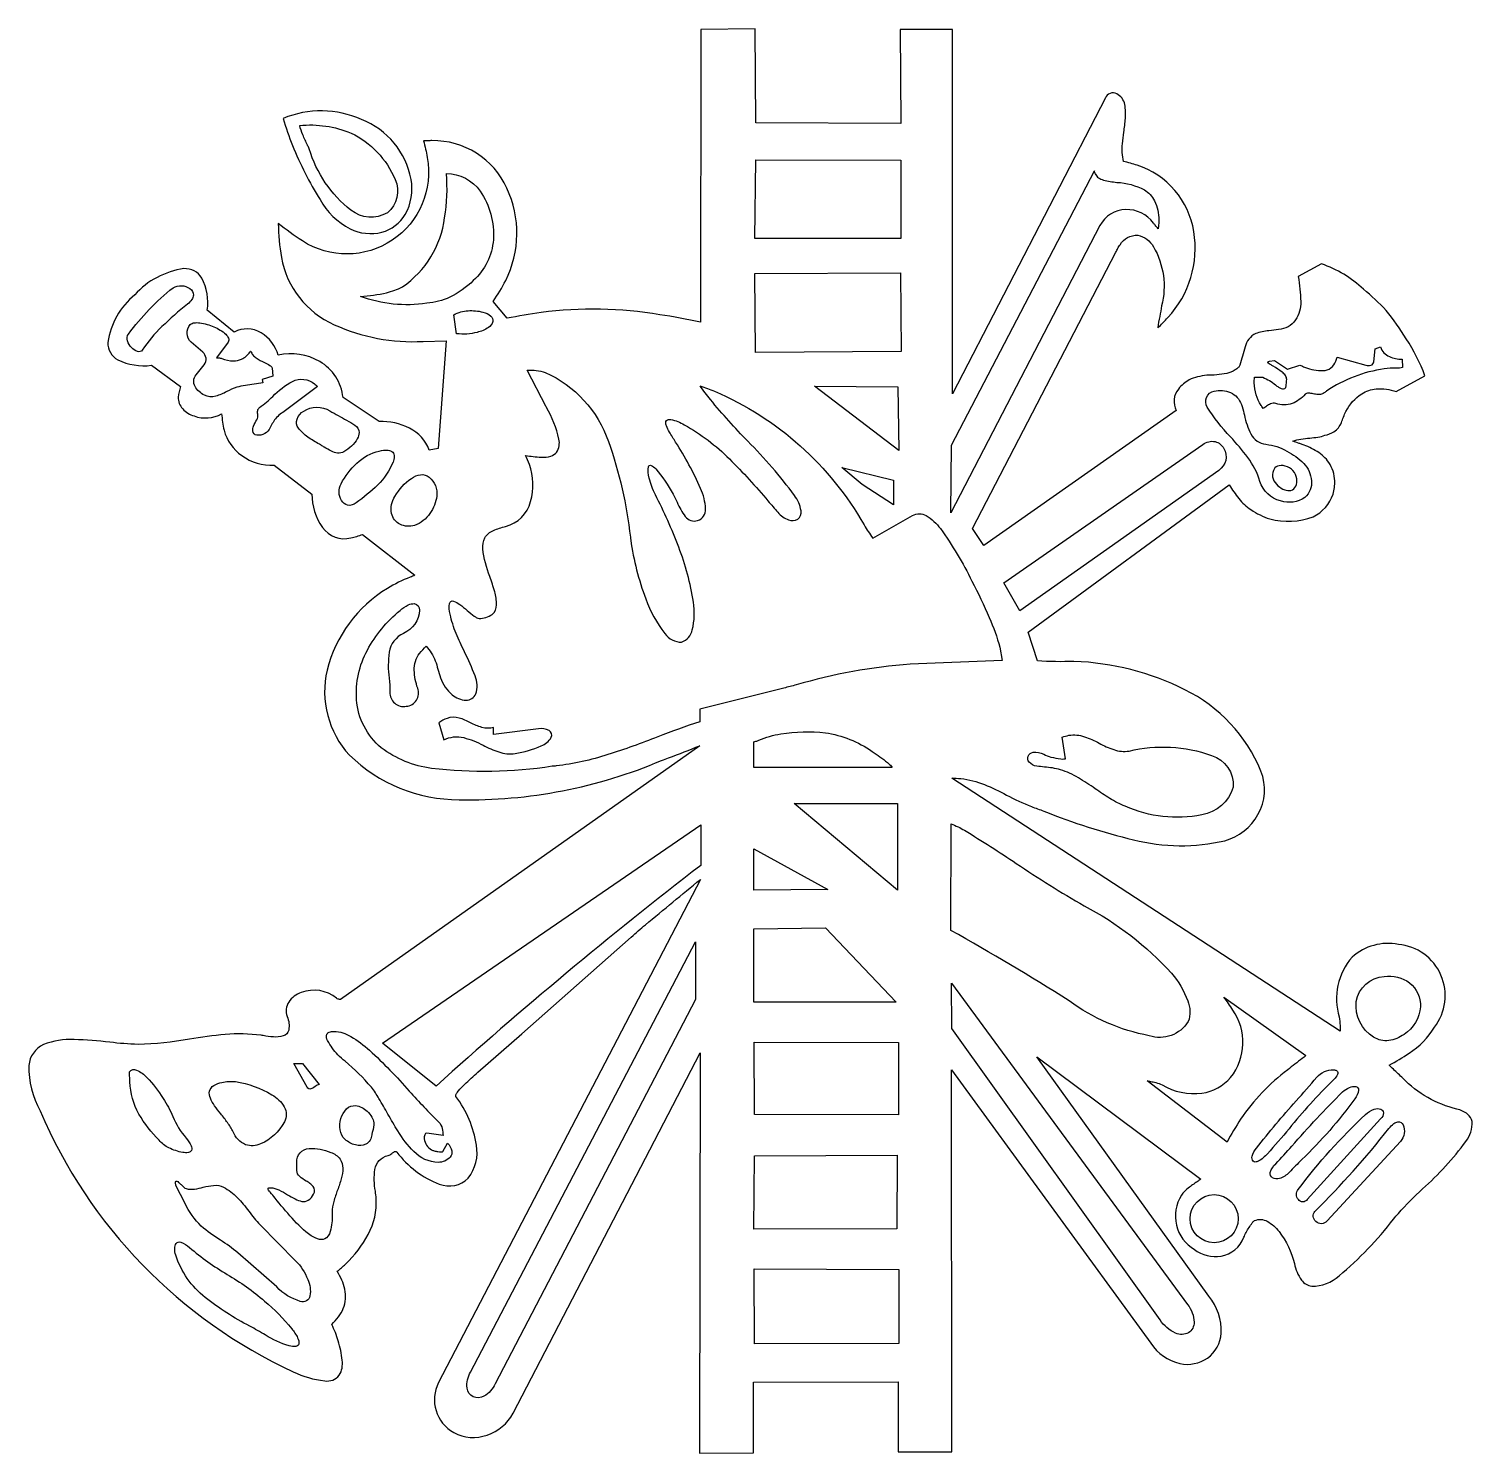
# Model space of a CAD drawing. Extents: x -4 to 118, y -79 to 10.
# Drawn here: x 38.92 to 46.46, y -62.95 to -55.51 of the extents above; entities that cross this region are included whole.
import ezdxf

# ---------------------------------------------------------------- set-up
doc = ezdxf.new("R2010")
doc.units = 0
doc.header["$MEASUREMENT"] = 0

msp = doc.modelspace()

# ---------------------------------------------------------------- linework, layer by layer
for points in [[(46.3834, -61.1551, -0.141353), (46.1012, -60.994, 0.008881), (46.0518, -60.9469, -0.002011), (46.0288, -60.9253, 0.027712), (46.1337, -60.8629, 0.118605), (46.266, -60.7267, 0.593833), (46.0775, -60.2939, 0.235782), (45.8365, -60.3602, 0.260587), (45.769, -60.6731, -0.04153), (45.7726, -60.7187, 0.020044), (45.774, -60.748), (43.7435, -59.4242, -0.021312), (43.7896, -59.4267), (43.7897, -59.4267, -0.07409), (43.9133, -59.4576, -0.024351), (44.0294, -59.5126, 0.029912), (44.1593, -59.5729, -0.000791), (44.2238, -59.5967, 0.034826), (44.6933, -59.7466, 0.120034), (45.1708, -59.7514, 0.200208), (45.3433, -59.6142, 0.23014), (45.3594, -59.388, 0.181783), (44.9613, -58.9617, 0.106519), (44.3816, -58.8136, -0.026756), (44.1905, -58.8111), (44.1431, -58.6612), (45.1933, -57.8907, 0.022182), (45.2433, -57.9619, 0.082762), (45.307, -58.0194, 0.082159), (45.4056, -58.068, 0.161233), (45.6316, -58.0568, 0.201792), (45.7365, -57.9394, 0.071442), (45.7455, -57.8697, 0.142546), (45.7141, -57.7733, 0.108403), (45.6528, -57.7159, 0.052931), (45.5742, -57.6784, -0.003878), (45.5592, -57.6733, 0.014933), (45.5255, -57.6622, -0.057666), (45.5686, -57.6506, -0.017333), (45.6148, -57.6452, 0.016047), (45.6569, -57.6404, 0.058322), (45.6938, -57.6307, 0.111), (45.7409, -57.6124, 0.156621), (45.7802, -57.5648, -0.051248), (45.8036, -57.5072, -0.134573), (45.8864, -57.4137, -0.119748), (45.962, -57.3883, -0.111692), (46.0662, -57.4024), (46.2161, -57.32, 0.062184), (46.1185, -57.1269, 0.034374), (46.0138, -56.9779, 0.028672), (45.8951, -56.8667, 0.105455), (45.6754, -56.7343), (45.5542, -56.8005, -0.023857), (45.5679, -56.9316, -0.147055), (45.5399, -57.028, -0.233244), (45.4518, -57.0778, 0.008252), (45.4009, -57.0843, 0.049149), (45.3319, -57.099, 0.234782), (45.277, -57.1689, -0.00647), (45.2495, -57.2638, -0.133144), (45.2407, -57.277, -0.056865), (45.2239, -57.2894, -0.056715), (45.1803, -57.3083, -0.041198), (45.0758, -57.3172), (45.0758, -57.3172, 0.030715), (45.0277, -57.326, 0.073352), (44.9848, -57.3412, 0.104488), (44.9277, -57.389, 0.29242), (44.9161, -57.5011), (43.9108, -58.2079), (43.8508, -58.1193), (44.6014, -56.6731, -0.015404), (44.6111, -56.6528, -0.052105), (44.6226, -56.6344, -0.275696), (44.7151, -56.5846, -0.215129), (44.7974, -56.6452, -0.196468), (44.8401, -56.9537, -0.010101), (44.83, -57.0096, 0.01957), (44.8199, -57.069, 0.017429), (44.8723, -57.0153), (44.8724, -57.0153, 0.232171), (45.0082, -56.5659, 0.283829), (44.7113, -56.2186, 0.019397), (44.6413, -56.1986, -0.082314), (44.6351, -56.1062, -0.012816), (44.6425, -56.0453, 0.019502), (44.6505, -55.9743, 0.054914), (44.6476, -55.9014, 0.235304), (44.605, -55.8455, 0.45043), (44.5464, -55.8664), (43.746, -57.4149), (43.746, -55.508), (43.4737, -55.508), (43.4762, -56), (42.7182, -55.9963), (42.7144, -55.5053), (42.431, -55.508), (42.4297, -57.039, 0.016222), (42.2162, -57.0003, 0.073942), (41.5955, -56.9891, 0.009572), (41.4182, -57.0191), (41.3458, -56.9304, 0.03294), (41.4107, -56.8218, 0.228146), (41.4173, -56.3388, 0.299388), (41.0248, -56.09, 0.011005), (41.003, -56.0906, -0.011005), (40.9811, -56.0912, -0.020631), (41.0011, -56.1774, -0.656469), (40.348, -56.6145, -0.025135), (40.2218, -56.5233, 0.038098), (40.2381, -56.7006, 0.24997), (40.5142, -57.0525, 0.119328), (40.9786, -57.1402), (41.0998, -57.1365), (41.0585, -57.7009), (41.0111, -57.7084, 0.188781), (40.9081, -57.5937, 0.119906), (40.7488, -57.5585), (40.5603, -57.4337, 0.24231), (40.4383, -57.2454, 0.195139), (40.2218, -57.2126, 0.186849), (40.1322, -57.0945, 0.265926), (39.9921, -57.0915), (39.8509, -56.9766, 0.154573), (39.8224, -56.8086, 0.270708), (39.7285, -56.7593, 0.174727), (39.4712, -56.8961, 0.18334), (39.3306, -57.1452, 0.279016), (39.3828, -57.2364, 0.143268), (39.5587, -57.2651), (39.7111, -57.3762, 0.036126), (39.6986, -57.4312, 0.198242), (39.7222, -57.4929, 0.126574), (39.7823, -57.5301, 0.215991), (39.9259, -57.5186, 0.033478), (39.9384, -57.6047, 0.176546), (40.0311, -57.7366, 0.179042), (40.2006, -57.7871), (40.3979, -57.9382, 0.161871), (40.4529, -58.1125, 0.311307), (40.6015, -58.1679, 0.032268), (40.6627, -58.1492), (40.9362, -58.3628, -0.001851), (40.9115, -58.3731, 0.044243), (40.7925, -58.4315, 0.195862), (40.4772, -58.8593, 0.247619), (40.5938, -59.3036, 0.195781), (41.1682, -59.5369, 0.105809), (42.2262, -59.3318, -0.001345), (42.2623, -59.3183, 0.012435), (42.426, -59.2544), (40.5478, -60.5819, 0.026923), (40.5425, -60.5812, -0.046531), (40.5342, -60.58, -0.132037), (40.5265, -60.5756, 0.272122), (40.342, -60.5458, 0.156774), (40.2765, -60.5951, 0.242961), (40.2681, -60.6706, -0.148018), (40.2767, -60.7416, -0.257555), (40.2471, -60.7726, -0.09882), (40.1967, -60.7777, -0.02496), (40.1428, -60.7709, 0.001518), (40.1319, -60.7692, 0.055927), (39.9445, -60.7652, 0.018407), (39.7573, -60.7893, -0.037949), (39.4888, -60.8167, -0.02466), (39.3417, -60.8053, 0.024803), (39.1545, -60.7914, 0.108959), (38.9953, -60.8178, 0.278951), (38.9181, -60.9276, 0.130219), (38.9768, -61.1638, 0.185984), (40.3005, -62.5288, 0.087951), (40.4645, -62.5763, 0.265671), (40.5411, -62.5475, 0.172047), (40.556, -62.4691, 0.049306), (40.5353, -62.3677, 0.045084), (40.5016, -62.2815, 0.013292), (40.5365, -62.2415, 0.15663), (40.5729, -62.1482, 0.125216), (40.554, -62.0492, 0.024162), (40.5303, -62.003, 0.035305), (40.574, -61.9656, 0.075954), (40.6919, -61.8104, 0.140929), (40.7338, -61.6234, 0.010373), (40.7296, -61.5843, -0.075729), (40.727, -61.4706, -0.324749), (40.7963, -61.3986, 0.0853), (40.806, -61.3941, 0.022094), (40.8156, -61.387, -0.062706), (40.8295, -61.3778, -0.133651), (40.8357, -61.3767, -0.181824), (40.8412, -61.3799, 0.139751), (41.0635, -61.5474, 0.299937), (41.2153, -61.5158, 0.216606), (41.2574, -61.3435, 0.123323), (41.1509, -61.0889, -0.254271), (41.1508, -61.0808, -0.064826), (41.1579, -61.0683, -0.036706), (41.1868, -61.0351, -0.016312), (41.2564, -60.9701, 0.001273), (41.2646, -60.9628), (41.4944, -60.7617), (42.0676, -60.2559, -0.013446), (42.1412, -60.191), (42.1413, -60.191), (42.1416, -60.1907, -0.001262), (42.4285, -59.9537), (41.0598, -62.585, 0.403075), (41.1397, -62.8472, 0.215763), (41.3138, -62.8599, 0.189597), (41.4494, -62.7461), (42.4272, -60.8616), (42.4235, -62.9546), (42.7057, -62.9521), (42.7057, -62.5837), (43.4625, -62.5812), (43.4625, -62.9471), (43.7435, -62.9471), (43.7422, -60.949), (44.7837, -62.3801, 0.189086), (44.9354, -62.4859, 0.20912), (45.0797, -62.457, 0.222793), (45.1518, -62.3278, 0.17927), (45.0872, -62.1329), (44.188, -60.8816), (45.0447, -61.5222, -0.004063), (45.0253, -61.5353, 0.022539), (44.9793, -61.568, 0.081708), (44.9436, -61.6059, 0.422891), (45.011, -61.8895, 0.191418), (45.1511, -61.925, 0.257724), (45.2695, -61.8257, -0.033658), (45.2971, -61.775, -0.022335), (45.3136, -61.7507, -0.097597), (45.3257, -61.7383, -0.231379), (45.3922, -61.742, -0.106357), (45.4538, -61.7959, -0.103409), (45.5342, -61.9631, 0.112042), (45.571, -62.0494, 0.195814), (45.6253, -62.082, 0.186107), (45.7675, -62.0273, 0.055368), (46.053, -61.7304, -0.001319), (46.0775, -61.7008, -0.024395), (46.2039, -61.5725, 0.053152), (46.431, -61.324, 0.18156), (46.4631, -61.2205, 0.176623), (46.4399, -61.1818, 0.109912)], [(40.4401, -56.3986, 0.146081), (40.5976, -56.5504, 0.180254), (40.7631, -56.5689, 0.196681), (40.886, -56.4757, 0.175603), (40.9159, -56.2925, 0.260739), (40.6565, -55.9799, 0.209136), (40.2477, -55.974, 0.023829), (40.2965, -56.1152, 0.042207)], [(40.6023, -56.0503, -0.180949), (40.8331, -56.2928, -0.330849), (40.7923, -56.467, -0.320512), (40.6018, -56.4534, -0.155948), (40.3838, -56.1327, 0.003099), (40.3749, -56.1137, -0.010977), (40.3502, -56.0595, -0.053451), (40.3339, -56.0104), (40.3339, -56.0104, -0.122002)], [(40.9986, -56.9404, -0.127286), (40.6523, -56.9043), (40.6523, -56.9043, 0.042372), (40.788, -56.8851, 0.070715), (40.8708, -56.8544, 0.215678), (41.0911, -56.4931, 0.066955), (41.1005, -56.2624, -0.244199), (41.2778, -56.3537, -0.164834), (41.3463, -56.608, -0.194923), (41.2416, -56.8219, -0.073163), (41.1191, -56.9092, -0.083806)], [(43.7411, -57.6821), (44.4891, -56.2472, 0.212025), (44.4887, -56.2553, 0.054141), (44.4925, -56.2632, -0.010826), (44.4941, -56.2659, 0.132886), (44.5104, -56.2843, 0.075869), (44.5359, -56.2959, 0.040284), (44.6061, -56.3082, -0.107323), (44.7497, -56.3473, -0.136667), (44.8025, -56.4044, -0.11438), (44.825, -56.5057, -0.018073), (44.8243, -56.5299, -0.03066), (44.8228, -56.5405, 0.032045), (44.8213, -56.5519, 0.020991), (44.8061, -56.5316, -0.00725), (44.7975, -56.5207, 0.244543), (44.6522, -56.4503, 0.27697), (44.5178, -56.5344), (43.7386, -58.0367)], [(39.5111, -57.1852, -0.355927), (39.486, -57.1929, -0.12759), (39.4548, -57.1724, -0.119286), (39.4337, -57.1375, -0.238686), (39.4387, -57.1016, -0.064513), (39.6722, -56.8594, -0.289527), (39.7597, -56.8636, -0.261762), (39.7784, -56.8978, -0.129502), (39.7706, -56.9203, -0.080888), (39.7471, -56.9455, 0.024779), (39.6137, -57.0626, 0.053448)], [(39.8358, -57.4212, -0.148479), (39.7871, -57.3759, -0.322769), (39.7921, -57.3151), (39.8345, -57.2626, 0.403009), (39.827, -57.1964), (39.7671, -57.144, -0.418317), (39.7621, -57.0516, -0.169576), (39.7816, -57.0427, -0.068786), (39.8117, -57.0429, -0.06797), (39.8856, -57.0641, -0.086848), (39.9471, -57.1021, -0.117944), (39.9617, -57.1234, -0.232159), (39.9594, -57.144), (39.8994, -57.2251, 0.046305), (39.9053, -57.2262, 0.015748), (39.9113, -57.2265, -0.022601), (39.9189, -57.227, -0.058779), (39.9269, -57.2289, 0.09447), (39.987, -57.2418, 0.108384), (40.0299, -57.2331, 0.126134), (40.0736, -57.1963, -0.028712), (40.0775, -57.1916, -0.143572), (40.0787, -57.1909, -0.411539), (40.0793, -57.1914, 0.114729), (40.0891, -57.2105, 0.064775), (40.1064, -57.2263, 0.040866), (40.1503, -57.251, -0.027133), (40.1771, -57.2652, -0.060975), (40.1855, -57.272, -0.159176), (40.1892, -57.2789), (40.1929, -57.3213), (40.138, -57.3388), (40.1417, -57.3575, -0.00981), (40.0957, -57.3638, 0.039252), (40.0044, -57.38, 0.046824), (39.9523, -57.4026, -0.056265), (39.8949, -57.4268, -0.186102)], [(41.2615, -57.0926, -0.060131), (41.2082, -57.1014, -0.030767), (41.1542, -57.1003), (41.1404, -57.0005, -0.109493), (41.214, -56.9794, -0.079022), (41.2915, -56.9867, -0.13065), (41.3326, -57.0072, -0.255115), (41.3434, -57.0364, -0.194879), (41.3208, -57.0672, -0.091442)], [(45.3255, -57.3275, 0.041229), (45.3328, -57.3278, 0.0066), (45.3435, -57.3273, -0.010669), (45.3585, -57.3267, -0.069333), (45.3692, -57.3276, -0.07381), (45.4353, -57.3674, 0.01383), (45.4511, -57.3791, 0.059451), (45.4648, -57.3866, 0.321819), (45.489, -57.3812, 0.007317), (45.4915, -57.3651, 0.029864), (45.494, -57.3388, 0.150384), (45.4872, -57.3187, 0.070689), (45.4699, -57.3005, 0.040291), (45.4238, -57.2703, -0.008925), (45.4079, -57.2609, -0.050949), (45.3975, -57.2532, -0.09933), (45.3952, -57.2501, -0.248754), (45.3953, -57.2475, -0.153801), (45.3982, -57.2454, -0.055611), (45.4041, -57.2439), (45.4304, -57.2401), (45.4978, -57.2851), (45.5627, -57.2639, -0.005469), (45.5724, -57.2682, 0.016748), (45.5915, -57.2763, 0.10566), (45.6829, -57.2928, 0.326759), (45.7501, -57.2426, -0.015385), (45.7575, -57.2227), (45.7575, -57.2226), (45.9074, -57.2639, 0.131112), (45.9338, -57.2646, 0.327538), (45.9499, -57.2464), (45.9561, -57.1789), (45.9848, -57.1689, 0.222457), (46.0311, -57.2193, 0.113016), (46.0972, -57.2326), (46.0997, -57.2763, -0.068167), (46.0838, -57.2794, -0.019587), (46.065, -57.2796, 0.049089), (46.0036, -57.2839, 0.115691), (45.7026, -57.4, 0.0061), (45.6962, -57.4044, -0.036778), (45.6814, -57.4137, -0.129303), (45.6578, -57.4177, -0.035371), (45.6322, -57.4139, 0.042742), (45.608, -57.4104, 0.075835), (45.5981, -57.4116, 0.126431), (45.5902, -57.4162, -0.116065), (45.5232, -57.4649, -0.16601), (45.4366, -57.4649, 0.163805), (45.4098, -57.4665, 0.062913), (45.3886, -57.4795, -0.047889), (45.3704, -57.4911, -0.031849), (45.3635, -57.4802, 0.004999), (45.3604, -57.4749, -0.135085), (45.3242, -57.3575, -0.032509)], [(40.1803, -57.591, -0.321355), (40.1098, -57.6308, -0.354007), (40.0887, -57.6077, -0.109708), (40.0926, -57.5834, -0.060807), (40.1104, -57.5498, 0.130447), (40.1148, -57.5359, 0.037623), (40.1144, -57.5203, -0.062653), (40.1145, -57.5011, -0.214068), (40.1241, -57.4861, 0.038921), (40.1932, -57.4278, -0.077162), (40.2962, -57.349, -0.299126), (40.4114, -57.3625, -0.034018), (40.4276, -57.3762), (40.2465, -57.5111, -0.011732), (40.2395, -57.516, 0.066963), (40.2126, -57.5385, 0.078523)], [(42.8652, -58.9531), (42.4256, -59.0642), (42.4256, -59.1291, 0.013059), (42.2054, -59.2086, -0.015802), (41.9451, -59.3012, -0.048257), (41.6744, -59.3602, 0.000105), (41.6543, -59.3624, -0.066197), (41.0228, -59.3733, -0.128665), (40.7603, -59.2655, -0.202856), (40.6311, -59.0142, -0.140865), (40.6876, -58.7548, -0.097664), (40.8583, -58.5472, -0.066416), (40.9018, -58.5183, -0.133412), (40.9331, -58.5116, -0.394271), (40.96, -58.5455, -0.282991), (40.8771, -58.6671, 0.254087), (40.8018, -58.766, 0.06857), (40.8015, -58.9013, -0.021042), (40.8059, -58.9743, 0.48918), (40.891, -59.0481, 0.509042), (40.9507, -58.9544, -0.070598), (40.9328, -58.8602, -0.181081), (40.9607, -58.772, -0.012617), (40.9945, -58.7333, -0.016386), (41.0219, -58.7695, -0.065864), (41.0428, -58.8102, -0.021511), (41.0564, -58.854, 0.0257), (41.0706, -58.8994, 0.135149), (41.131, -58.9878, 0.176198), (41.2036, -59.0162, 0.299121), (41.2547, -58.9837, 0.188924), (41.2505, -58.8894, 0.028133), (41.1954, -58.7632, -0.015777), (41.1516, -58.6673, -0.048079), (41.1206, -58.5672, -0.110452), (41.1176, -58.51, -0.45756), (41.1371, -58.4983, -0.096233), (41.1708, -58.5161, -0.017359), (41.2102, -58.5477, 0.018038), (41.2459, -58.5763, 0.038856), (41.2605, -58.5854, 0.117955), (41.2717, -58.5886, 0.167983), (41.3405, -58.5675, 0.209854), (41.3625, -58.5181, 0.077332), (41.3532, -58.4491, 0.018035), (41.3279, -58.3695, -0.064884), (41.291, -58.225, -0.13436), (41.3013, -58.1675, -0.183623), (41.3466, -58.1289, -0.030786), (41.4103, -58.1076, 0.270866), (41.5411, -57.9779, 0.15117), (41.5352, -57.783, 0.042672), (41.514, -57.7367, 0.024143), (41.5964, -57.7455, 0.09116), (41.6468, -57.74, 0.146726), (41.6767, -57.7202, 0.207542), (41.689, -57.6508, 0.073765), (41.6244, -57.4854, -0.000068), (41.6226, -57.482), (41.5239, -57.2909, -0.050225), (41.5709, -57.2921, -0.064121), (41.6176, -57.3021, -0.207415), (41.9479, -57.663, -0.057097), (42.0625, -58.1641, 0.000052), (42.0647, -58.1788, 0.05559), (42.1433, -58.4862, 0.086077), (42.2433, -58.6678, 0.262382), (42.3304, -58.7126, 0.278086), (42.386, -58.6485, 0.107694), (42.3919, -58.5035, 0.05375), (42.3155, -58.2156, 0.026338), (42.1933, -57.9416, -0.05576), (42.1614, -57.8553, -0.136645), (42.158, -57.7944, -0.420092), (42.1709, -57.7884, -0.123898), (42.1954, -57.8065, -0.053608), (42.2857, -57.939, -0.022416), (42.3071, -57.9813, 0.065292), (42.3497, -58.0555, 0.125108), (42.3782, -58.0767, 0.173332), (42.4143, -58.0767, 0.350069), (42.4555, -58.0162, 0.097439), (42.4298, -57.9085, 0.038258), (42.2989, -57.6668, -0.005531), (42.267, -57.6139, -0.044237), (42.2508, -57.5819, -0.086663), (42.2476, -57.5643, -0.176643), (42.2513, -57.5536, -0.244474), (42.2742, -57.5486, -0.079885), (42.3444, -57.576, -0.0681), (42.5807, -57.7548, -0.022291), (42.7821, -57.9743, 0.001584), (42.8339, -58.0339, 0.138959), (42.8897, -58.0729, 0.223443), (42.9374, -58.0694, 0.284856), (42.9549, -58.026, 0.12837), (42.9201, -57.9453, 0.038288), (42.6765, -57.6621, -0.023387), (42.4818, -57.4445, -0.014548), (42.4268, -57.3721, -0.018582), (42.503, -57.4008, -0.163208), (43.2847, -58.1001, 0.025739), (43.3297, -58.1688), (43.5383, -58.0502, -0.265436), (43.6091, -58.051, -0.102685), (43.6837, -58.1191, -0.042427), (43.848, -58.3938, -0.018396), (43.9388, -58.5845, -0.038702), (43.9941, -58.7396), (44.0066, -58.8095), (43.5258, -58.8282, 0.052844), (42.9299, -58.9366, -0.000639)], [(45.1145, -57.3999, -0.16002), (45.2, -57.4079, -0.213099), (45.2568, -57.4698, -0.025494), (45.2706, -57.516, -0.000696), (45.273, -57.5257, 0.06596), (45.3066, -57.6239, 0.262221), (45.3854, -57.6783, -0.10056), (45.4953, -57.7135, -0.070895), (45.5828, -57.7783, -0.174316), (45.6232, -57.8688, -0.24444), (45.5889, -57.9556, -0.235525), (45.4618, -57.9745, -0.261899), (45.3542, -57.8719, 0.083703), (45.2903, -57.7474, 0.027345), (45.1995, -57.6389, -0.053364), (45.0783, -57.4835, -0.505469)], [(40.4463, -57.6834, 0.000427), (40.4373, -57.6782, -0.025428), (40.3768, -57.6406, -0.076884), (40.3277, -57.5935, -0.256774), (40.32, -57.5459, -0.16494), (40.3547, -57.5041, -0.286082), (40.4912, -57.5035, 0.007194), (40.5358, -57.5282, -0.013566), (40.6224, -57.5772, -0.265798), (40.644, -57.6171, -0.12026), (40.6351, -57.6489, -0.080181), (40.6048, -57.6871, -0.075065), (40.5652, -57.717, -0.136638), (40.5318, -57.7243, -0.097574), (40.4993, -57.7145, -0.023744), (40.462, -57.693, 0.002338)], [(40.6286, -57.9843, -0.223029), (40.5841, -57.9968, -0.201555), (40.553, -57.9727, -0.259669), (40.5499, -57.8844, -0.075574), (40.6324, -57.7769, -0.13559), (40.7497, -57.7133, -0.079763), (40.7958, -57.7093, -0.183279), (40.8207, -57.72, -0.190567), (40.8281, -57.7419, -0.084767), (40.8221, -57.7713, -0.092344), (40.7422, -57.8906, -0.037473)], [(45.0548, -57.6797, -0.21977), (45.1207, -57.6642, -0.204148), (45.1654, -57.6993, -0.399767), (45.1384, -57.8143), (44.0994, -58.5486), (44.0145, -58.4025)], [(45.5152, -57.9194, 0.220994), (45.5408, -57.897, 0.144077), (45.5463, -57.8585, 0.312833), (45.4865, -57.792, 0.163286), (45.445, -57.7929, 0.204522), (45.4241, -57.8145, 0.189345), (45.4227, -57.8591, 0.126437), (45.4477, -57.8945, 0.092575), (45.4836, -57.9161, 0.153957)], [(40.8321, -57.9506, -0.107465), (40.9176, -57.8562, -0.12099), (40.9662, -57.837, -0.208086), (41.0106, -57.8507, -0.260335), (41.0509, -57.9487, -0.122737), (41.0143, -58.0392, -0.169175), (40.9348, -58.1021, -0.198054), (40.8581, -58.0965, -0.220513), (40.814, -58.0401, -0.19552)], [(41.5819, -59.166), (41.3478, -59.196), (41.3478, -59.1585, -0.151715), (41.2863, -59.1589, -0.046809), (41.2273, -59.1345, 0.049191), (41.167, -59.1097, 0.159014), (41.1042, -59.1116, 0.064762), (41.0611, -59.1342), (41.0874, -59.2241, -0.180823), (41.192, -59.2123, -0.057357), (41.2926, -59.2522, 0.036698), (41.3747, -59.2873, 0.11975), (41.4602, -59.2952, 0.070929), (41.5963, -59.256, 0.174797), (41.649, -59.2107, 0.385038), (41.6377, -59.1754, 0.176016)], [(43.4304, -59.3689), (42.7086, -59.3689), (42.7086, -59.234, 0.056982), (42.7192, -59.2313, 0.010268), (42.7344, -59.2256, -0.05489), (42.8491, -59.1926, -0.065222), (43.082, -59.1866, -0.11395), (43.3264, -59.2843, -0.031503), (43.4065, -59.3432, -0.027894), (43.4268, -59.3621, -0.502266)], [(44.2243, -59.2989, 0.051253), (44.2612, -59.3138, 0.028546), (44.313, -59.3239, 0.054635), (44.3283, -59.3238, 0.01772), (44.338, -59.3226), (44.3192, -59.2102, -0.036894), (44.3554, -59.2002, -0.125779), (44.4365, -59.2073, -0.039306), (44.5133, -59.2413, 0.038701), (44.5896, -59.2752, 0.123852), (44.6701, -59.2827, -0.147098), (45.1002, -59.3053, -0.354097), (45.2132, -59.4719, -0.29049), (45.0496, -59.616, -0.156785), (44.6502, -59.5711, -0.044563), (44.5686, -59.5302, -0.014743), (44.4922, -59.4796, 0.0192), (44.405, -59.4227, 0.057986), (44.3105, -59.3801, 0.049018), (44.2283, -59.3662, -0.012187), (44.1869, -59.3613, -0.192479), (44.1474, -59.3403, -0.258906), (44.1419, -59.3095, -0.263938), (44.1682, -59.289, -0.156568)], [(42.4305, -59.8805, 0.019059), (41.0469, -61.0344), (40.7671, -60.8096), (42.4305, -59.6682)], [(43.7386, -60.2203), (43.7398, -59.6633, -0.041942), (43.8098, -59.697, -0.010749), (44.0803, -59.87, 0.017825), (44.4342, -60.0916, -0.088991), (44.8915, -60.4448, -0.090631), (44.9768, -60.5886, -0.178018), (44.9794, -60.6974, -0.346223), (44.7754, -60.7714, -0.112427), (44.3568, -60.5887, 0.013572)], [(42.4026, -60.5827), (41.3555, -62.592, -0.154018), (41.2971, -62.6565, -0.239133), (41.2402, -62.66, -0.251565), (41.2089, -62.6141, -0.159697), (41.2275, -62.5309), (42.4026, -60.2802)], [(44.9759, -62.178, -0.161669), (45.0098, -62.2692, -0.262039), (44.9804, -62.3247, -0.235009), (44.9129, -62.3269, -0.144886), (44.8323, -62.2579), (43.7424, -60.7331), (43.7411, -60.4971)], [(46.0034, -60.4613, -0.206511), (46.1367, -60.4952, -0.231671), (46.1932, -60.6199, -0.232226), (46.1073, -60.7642, -0.122076), (46.0278, -60.7967, -0.185429), (45.9485, -60.7784, -0.292936), (45.8575, -60.5932, -0.34766)], [(45.2532, -61.2079, 0.018438), (45.182, -61.3278), (44.7649, -61.0069, 0.035616), (44.7714, -61.0086, 0.006161), (44.7812, -61.0104, -0.019233), (44.8105, -61.0165, -0.056241), (44.8423, -61.0281, 0.163945), (45.0506, -61.0723, 0.182008), (45.2009, -60.9897, 0.332573), (45.212, -60.6372, 0.022436), (45.1657, -60.5698), (45.5941, -60.8757, -0.000313), (45.5747, -60.8906, 0.005092), (45.4992, -60.9494, 0.081682)], [(41.0582, -61.4339, -0.198145), (40.9308, -61.3773, -0.056985), (40.847, -61.2691, -0.01548), (40.7954, -61.1815, 0.006175), (40.7482, -61.0998, 0.035174), (40.7085, -61.0406, 0.043577), (40.5711, -60.9052, -0.034875), (40.5337, -60.8708, -0.066809), (40.4797, -60.7966, -0.223639), (40.4761, -60.7627, -0.182578), (40.4885, -60.7523, -0.09358), (40.5137, -60.7485, -0.126503), (40.6016, -60.7759, -0.051325), (40.6993, -60.8477, -0.026515), (40.9069, -61.0609, 0.016654), (41.0619, -61.2242, -0.130597), (41.0789, -61.2563, -0.062967), (41.0832, -61.2941), (40.9982, -61.2803, 0.307718), (40.9882, -61.2889, 0.123949), (40.9849, -61.3114, 0.247391), (41.0231, -61.3677, 0.080118), (41.0373, -61.3734, 0.030678), (41.0565, -61.3771, 0.030343), (41.0736, -61.3785, 0.038579), (41.0792, -61.3782, 0.219278), (41.0816, -61.3771), (41.1069, -61.334, -0.158639), (41.1295, -61.3742, -0.20501), (41.1209, -61.4058, -0.219487)], [(39.5998, -61.3178, -0.072031), (39.4934, -61.1812, -0.115568), (39.4462, -61.0131), (39.4437, -60.9594), (39.4437, -60.9594, -0.360407), (39.481, -60.9516, -0.11276), (39.5352, -60.99, -0.050537), (39.6198, -61.0993, -0.045644), (39.671, -61.1941, 0.078485), (39.7397, -61.3065, -0.071568), (39.7664, -61.347, -0.213326), (39.7685, -61.3715, -0.240482), (39.7519, -61.3823, -0.084587), (39.7227, -61.3819, -0.075383), (39.6504, -61.3575, -0.128696)], [(40.349, -60.9165), (40.4357, -61.0258, 0.077165), (40.425, -61.0304, 0.019637), (40.4139, -61.0378, -0.019685), (40.4028, -61.0453, -0.077331), (40.3921, -61.0499, -0.175506), (40.3821, -61.049, -0.152163), (40.3733, -61.0397), (40.3039, -60.9165)], [(45.3354, -61.359, -0.016777), (45.5433, -61.1123, 0.004069), (45.6513, -60.9882, -0.216007), (45.7392, -60.9495, -0.123687), (45.7543, -60.9541, -0.236432), (45.7607, -60.9646, -0.155041), (45.7557, -60.9813, -0.067648), (45.7363, -61.0043, 0.027107), (45.506, -61.2579, -0.008304), (45.3929, -61.389, -0.093967), (45.3456, -61.4278, -0.108757), (45.3293, -61.4322, -0.191589), (45.3183, -61.4283, -0.261849), (45.3139, -61.4016, -0.105463)], [(39.8847, -61.0318, -0.102518), (39.9273, -61.0153, -0.080832), (39.9983, -61.0116, -0.100213), (40.1883, -61.0799, -0.125217), (40.2534, -61.1437, -0.25994), (40.2537, -61.2224, -0.170054), (40.1296, -61.3374, -0.183401), (40.0512, -61.3412, -0.200456), (39.9856, -61.2741, 0.041748), (39.9563, -61.2257, 0.012919), (39.9214, -61.1799, -0.014349), (39.889, -61.1373, -0.058665), (39.8668, -61.0982, -0.382191)], [(45.5065, -61.4864, -0.130177), (45.4568, -61.5181, -0.215424), (45.4196, -61.5149, -0.309243), (45.4083, -61.4862, -0.160101), (45.4366, -61.4414, 0.011978), (45.5206, -61.3491, -0.019115), (45.7862, -61.0656, -0.091306), (45.8223, -61.0423, -0.144368), (45.855, -61.0373, -0.392465), (45.8692, -61.0556, -0.137421), (45.8499, -61.1017, -0.046484), (45.5727, -61.4189, 0.002518)], [(40.711, -61.2891, -0.250307), (40.6797, -61.3387, -0.183142), (40.6251, -61.3426, -0.123556), (40.5719, -61.3135, -0.180216), (40.5449, -61.2641, -0.23089), (40.5794, -61.1536, -0.209359), (40.6262, -61.137, -0.166375), (40.686, -61.1667, -0.082056), (40.7115, -61.1979, -0.096164), (40.7209, -61.2264, -0.105869), (40.7148, -61.2728, 0.009008), (40.7124, -61.2815, 0.034875)], [(45.5539, -61.575, -0.042905), (45.9061, -61.1841, -0.116045), (45.9505, -61.1557, -0.172896), (45.9852, -61.1552, -0.302835), (46, -61.1747, -0.203495), (45.9848, -61.2066), (45.6014, -61.6287, -0.497856), (45.5547, -61.6285, -0.349882)], [(46.0883, -61.324), (45.705, -61.7398, -0.456223), (45.6459, -61.7426, -0.164782), (45.6325, -61.7166, -0.239254), (45.6413, -61.6899, 0.030157), (46.0284, -61.2566, -0.06705), (46.0536, -61.231, -0.12279), (46.0748, -61.2213, -0.339271), (46.1028, -61.2374, -0.291403)], [(40.5038, -61.6936, -0.062015), (40.497, -61.7834, -0.15872), (40.4739, -61.8284, -0.231256), (40.4381, -61.8369, -0.099797), (40.3936, -61.8172, -0.05917), (40.2939, -61.726, -0.014738), (40.2054, -61.6208, 0.003767), (40.1803, -61.5899, -0.089051), (40.1692, -61.5762, -0.12065), (40.1682, -61.572, -0.174121), (40.1694, -61.5692, -0.165571), (40.1752, -61.5666, -0.039865), (40.1812, -61.5662, 0.000659), (40.1816, -61.5662, -0.10703), (40.2254, -61.5778, -0.026717), (40.271, -61.6031, 0.019746), (40.3094, -61.625, 0.077583), (40.3459, -61.6376, 0.172155), (40.3787, -61.6322, 0.148132), (40.4064, -61.5999, 0.322907), (40.4038, -61.5598, 0.068237), (40.3876, -61.5449, 0.018224), (40.367, -61.5314, -0.051414), (40.3341, -61.5078, -0.210819), (40.3189, -61.4763), (40.3189, -61.4338, -0.437863), (40.3836, -61.362, -0.115446), (40.4963, -61.3814, -0.146499), (40.5449, -61.4165, -0.152143), (40.5593, -61.4639, -0.071325), (40.5511, -61.5193, -0.019015), (40.5316, -61.5787, 0.019009), (40.512, -61.6382, 0.071311)], [(40.2142, -62.0856), (40.0106, -61.9071, 0.0363), (39.9191, -61.8409, -0.044993), (39.8193, -61.7669, -0.098279), (39.7346, -61.6485), (39.6872, -61.5549, -0.088346), (39.6854, -61.5354, -0.541014), (39.6907, -61.5315, -0.097688), (39.7009, -61.5382, -0.015395), (39.7137, -61.5503, 0.016855), (39.7278, -61.5636, 0.099872), (39.7396, -61.5711, 0.095601), (39.7846, -61.5734, 0.029978), (39.8301, -61.5641, -0.043051), (39.8837, -61.5542, -0.136707), (39.9357, -61.5636, -0.084053), (40.0083, -61.6186, -0.027382), (40.0675, -61.6892, 0.027362), (40.1268, -61.7597), (40.3128, -61.9483, -0.098232), (40.3759, -62.0456, -0.149886), (40.3876, -62.1321, -0.44899), (40.3372, -62.1611, -0.124622)], [(45.1145, -61.8547, -0.408418), (44.9884, -61.7286, -0.408421), (45.1145, -61.6025, -0.408417), (45.2406, -61.7286, -0.408414)], [(40.1541, -62.3366, 0.005355), (40.073, -62.2904, -0.046282), (39.84, -62.1404, -0.149413), (39.6859, -61.9183, -0.075931), (39.6806, -61.8843, -0.16217), (39.688, -61.8573, -0.317571), (39.7124, -61.8511, -0.110214), (39.7583, -61.8796, 0.041342), (39.9548, -62.0196, -0.042321), (40.1504, -62.1593, -0.043593), (40.2923, -62.3037, -0.054277), (40.3231, -62.3514, -0.155521), (40.3297, -62.3823, -0.318525), (40.3141, -62.3965, -0.110191), (40.2784, -62.3937, -0.066915)]]:
    msp.add_lwpolyline(points, format="xyb", close=True)
for points in [[(42.7186, -56.1901), (43.4766, -56.1914), (43.4766, -56.6022), (42.7136, -56.6022)], [(43.4753, -56.7819), (43.4778, -57.1927), (42.7173, -57.1977), (42.7136, -56.7845)], [(43.0257, -57.3749), (43.4615, -57.3774), (43.4653, -57.7109)], [(43.4377, -57.8657), (43.4377, -57.9955), (43.2741, -57.8881), (43.168, -57.7994)], [(43.459, -60.0106), (42.9196, -59.556), (43.4591, -59.556)], [(43.0945, -60.0069), (42.7086, -60.0106), (42.7086, -59.7933)], [(43.082, -60.2079), (43.4516, -60.5962), (42.7086, -60.5962), (42.7086, -60.2115)], [(43.4641, -60.8071), (43.4641, -61.1855), (42.7123, -61.1842), (42.7098, -60.8046)], [(42.7111, -61.3989), (43.4566, -61.3964), (43.4554, -61.781), (42.7086, -61.7823)], [(43.4654, -62.3815), (42.7123, -62.3828), (42.7098, -61.9907), (43.4654, -61.9944)]]:
    msp.add_lwpolyline(points, close=True)

doc.saveas('drawing.dxf')
